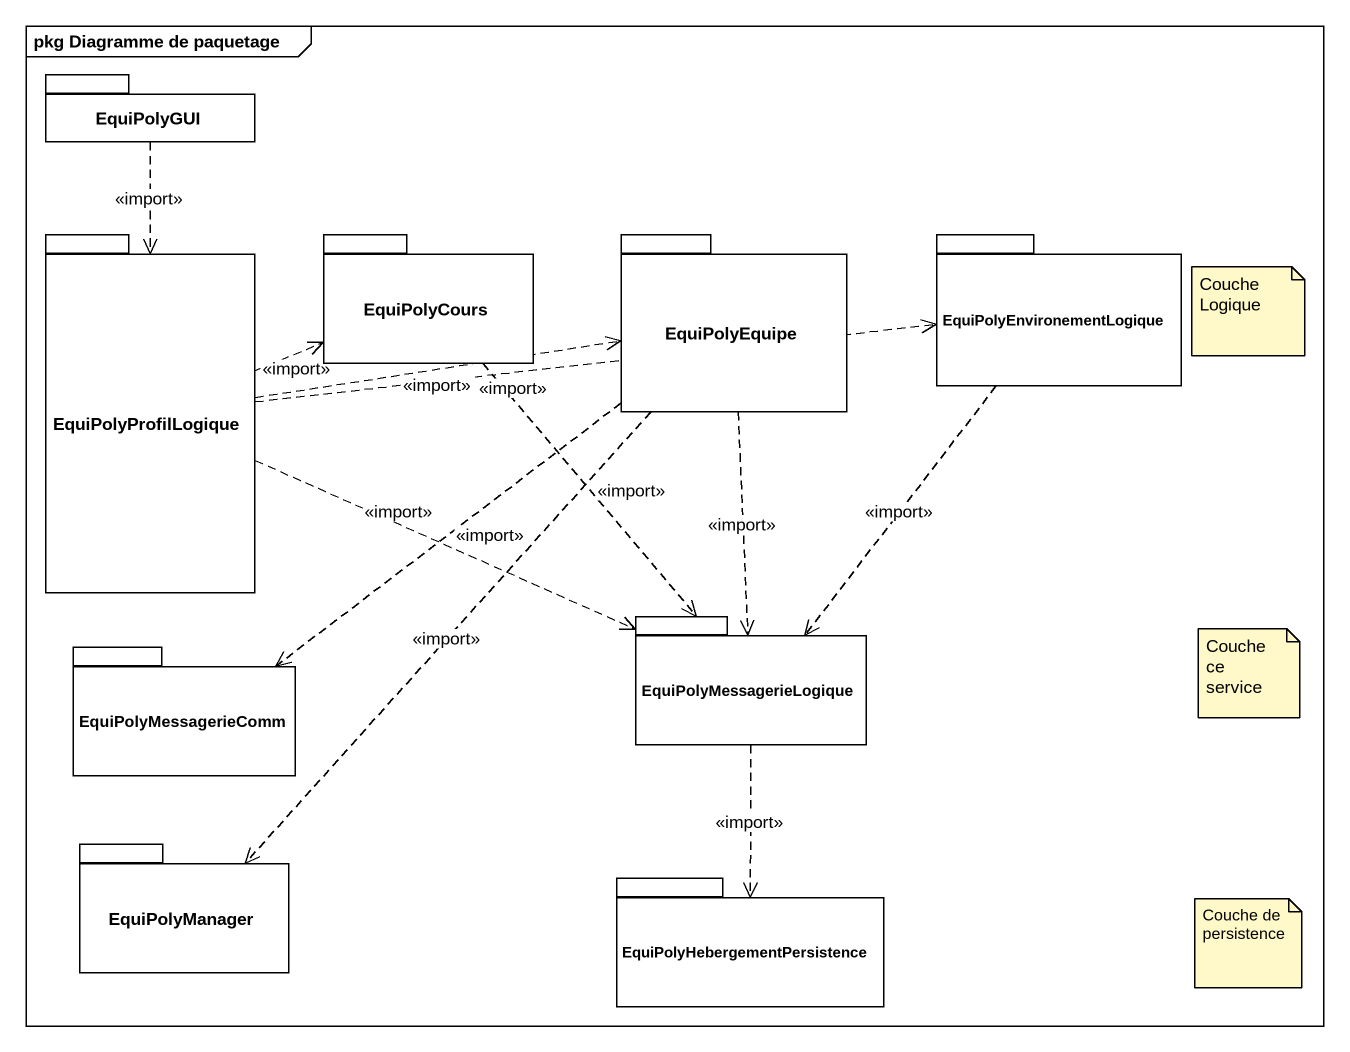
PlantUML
@startuml
mainframe pkg Diagramme de paquetage
package EquiPolyGUI {
}
package EquiPolyProfilLogique {
}
package EquiPolyCours {
}
package EquiPolyEquipe {
}
package EquiPolyEnvironementLogique {
}
package EquiPolyMessagerieComm {
}
package EquiPolyMessagerieLogique {
}
package EquiPolyManager {
}
package "EquiPolyHebergementPersistence" as EquiPolyHebergementPersisten {
}
EquiPolyGUI ..> EquiPolyProfilLogique : <<import>>
EquiPolyProfilLogique .right.> EquiPolyCours : <<import>>
EquiPolyProfilLogique .right.> EquiPolyEquipe : <<import>>
EquiPolyProfilLogique .right.> EquiPolyEnvironementLogique : <<import>>
EquiPolyProfilLogique .right.> EquiPolyMessagerieLogique : <<import>>
EquiPolyCours ..> EquiPolyMessagerieLogique : <<import>>
EquiPolyEquipe ..> EquiPolyMessagerieComm : <<import>>
EquiPolyEquipe ..> EquiPolyMessagerieLogique : <<import>>
EquiPolyEquipe ..> EquiPolyManager : <<import>>
EquiPolyEnvironementLogique ..> EquiPolyMessagerieLogique : <<import>>
EquiPolyMessagerieLogique ..> EquiPolyHebergementPersisten : <<import>>
note as N1
  Couche Logique
end note
note as N2
  Couche ce service
end note
note as N3
  Couche de persistence
end note
@enduml
